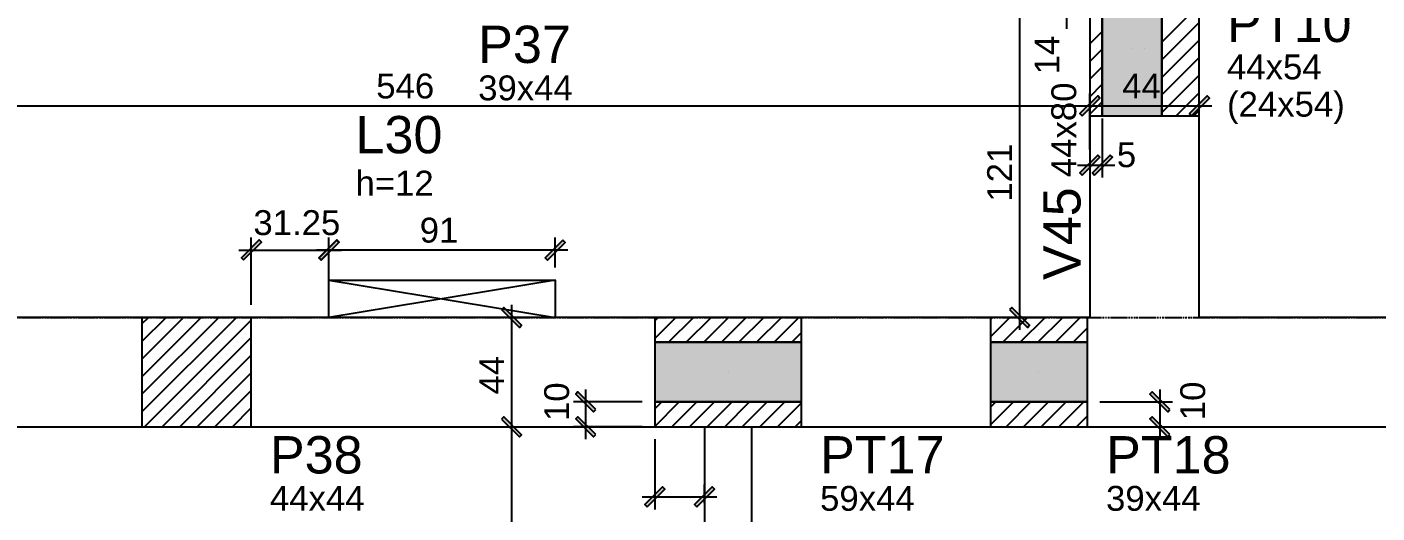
# Model space of a CAD drawing. Extents: x -1789 to 4156, y -3064 to 1391.
# Drawn here: x 127 to 669, y -910 to -715 of the extents above; entities that cross this region are included whole.
import ezdxf

# ---------------------------------------------------------------- set-up
doc = ezdxf.new("R2010")
doc.units = 0
doc.linetypes.add('ESTILO_TQS_0004', pattern=[1.09, 0.3, -0.15, 0.02, -0.15, 0.02, -0.15, 0.3])
for name, color, linetype in [('1', 1, 'CONTINUOUS'), ('2', 2, 'CONTINUOUS'), ('3', 3, 'CONTINUOUS'), ('37', 8, 'CONTINUOUS'), ('4', 4, 'CONTINUOUS'), ('5', 5, 'CONTINUOUS')]:
    doc.layers.add(name, color=color, linetype=linetype)
doc.styles.add('TQS_ARIAL', font='arial.ttf')

msp = doc.modelspace()

# ---------------------------------------------------------------- linework, layer by layer
at = {"layer": '1', "linetype": 'Continuous'}
for p, q in [((544.7837, -715.2197), (544.7837, -691.2197)), ((525.70765, -705.2197), (525.70765, -836.2196)), ((556.5036, -723.2197), (556.5036, -723.2197)), ((571.0036, -723.2197), (571.0036, -723.2197)), ((576.0036, -723.2197), (576.0036, -723.2197)), ((576.0036, -723.2197), (576.0036, -723.2197)), ((590.5036, -723.2197), (590.5036, -723.2197)), ((554.0036, -763.6758), (554.0036, -741.21675)), ((554.0036, -758.6758), (554.0036, -741.21675)), ((598.0036, -754.43885), (598.0036, -741.21675)), ((3.0036, -746.21675), (559.0036, -746.21675)), ((549.0036, -746.21675), (603.0036, -746.21675)), ((554.0036, -751.21675), (554.0036, -775.02025)), ((559.0036, -751.21675), (559.0036, -775.02025)), ((549.0036, -770.02025), (564.0036, -770.02025)), ((216.7534, -826.2196), (216.7534, -799.15965)), ((248.0036, -811.2197), (248.0036, -799.15965)), ((248.0041, -826.2196), (248.0041, -799.15965)), ((339.0036, -811.2197), (339.0036, -799.15965)), ((211.7534, -804.15965), (253.0041, -804.15965)), ((344.0036, -804.15965), (243.0036, -804.15965)), ((248.0036, -816.2197), (339.0036, -831.2197)), ((339.0036, -816.2197), (248.0036, -831.2197)), ((321.42245, -826.2196), (321.42245, -880.2197)), ((519.0036, -831.2196), (530.70765, -831.2196)), ((408.5036, -836.2197), (408.5036, -836.2197)), ((533.5036, -836.2197), (533.5036, -836.2197)), ((194.7534, -853.2197), (194.7534, -853.2197)), ((408.5036, -853.2197), (408.5036, -853.2197)), ((408.5036, -853.2197), (408.5036, -853.2197)), ((408.5036, -853.2197), (408.5036, -853.2197)), ((533.5036, -853.2197), (533.5036, -853.2197)), ((533.5036, -853.2197), (533.5036, -853.2197)), ((533.5036, -853.2197), (533.5036, -853.2197)), ((351.3058, -880.2197), (351.3058, -860.2197)), ((582.22015, -880.2197), (582.22015, -860.2197)), ((374.0036, -865.2197), (346.3058, -865.2197)), ((558.0036, -865.2197), (587.22015, -865.2197)), ((321.42245, -870.2197), (321.42245, -1496.2196)), ((408.5036, -870.2197), (408.5036, -870.2197)), ((533.5036, -870.2197), (533.5036, -870.2197)), ((374.0036, -875.2197), (346.3058, -875.2197)), ((558.0036, -875.2197), (587.22015, -875.2197)), ((379.0036, -880.2197), (379.0036, -908.40555)), ((399.0036, -905.914), (399.0036, -898.40555)), ((374.0036, -903.40555), (404.0036, -903.40555))]:
    msp.add_line(p, q, dxfattribs=at)
for points in [[(550.90945, -750.1948), (558.05475, -743.0495), (557.17085, -742.1656), (550.02555, -749.3109), (550.90945, -750.1948)], [(550.90945, -750.1948), (558.05475, -743.0495), (557.17085, -742.1656), (550.02555, -749.3109), (550.90945, -750.1948)], [(594.90945, -750.1948), (602.05475, -743.0495), (601.17085, -742.1656), (594.02555, -749.3109), (594.90945, -750.1948)], [(550.90945, -773.99825), (558.05475, -766.853), (557.17085, -765.9691), (550.02555, -773.1144), (550.90945, -773.99825)], [(555.90945, -773.99825), (563.05475, -766.853), (562.17085, -765.9691), (555.02555, -773.1144), (555.90945, -773.99825)], [(213.65925, -808.1377), (220.80455, -800.9924), (219.92065, -800.1085), (212.77535, -807.2538), (213.65925, -808.1377)], [(251.09775, -800.18165), (243.95245, -807.3269), (244.83635, -808.2108), (251.98165, -801.0655), (251.09775, -800.18165)], [(244.90995, -808.1377), (252.0552, -800.9924), (251.17135, -800.1085), (244.02605, -807.2538), (244.90995, -808.1377)], [(342.09775, -800.18165), (334.95245, -807.3269), (335.83635, -808.2108), (342.98165, -801.0655), (342.09775, -800.18165)], [(317.4444, -828.12545), (324.5897, -835.27075), (325.47355, -834.38685), (318.3283, -827.24155), (317.4444, -828.12545)], [(521.7296, -828.12545), (528.8749, -835.27075), (529.75875, -834.38685), (522.6135, -827.24155), (521.7296, -828.12545)], [(355.2838, -868.3138), (348.13855, -861.16855), (347.25465, -862.05245), (354.3999, -869.1977), (355.2838, -868.3138)], [(586.1982, -868.3138), (579.0529, -861.16855), (578.16905, -862.05245), (585.3143, -869.1977), (586.1982, -868.3138)], [(317.4444, -872.12555), (324.5897, -879.2708), (325.47355, -878.38695), (318.3283, -871.24165), (317.4444, -872.12555)], [(317.4444, -872.12555), (324.5897, -879.2708), (325.47355, -878.38695), (318.3283, -871.24165), (317.4444, -872.12555)], [(355.2838, -878.3138), (348.13855, -871.16855), (347.25465, -872.05245), (354.3999, -879.1977), (355.2838, -878.3138)], [(586.1982, -878.3138), (579.0529, -871.16855), (578.16905, -872.05245), (585.3143, -879.1977), (586.1982, -878.3138)], [(375.90945, -907.38355), (383.05475, -900.2383), (382.17085, -899.3544), (375.02555, -906.4997), (375.90945, -907.38355)], [(395.90945, -907.38355), (403.05475, -900.2383), (402.17085, -899.3544), (395.02555, -906.4997), (395.90945, -907.38355)]]:
    msp.add_lwpolyline(points, dxfattribs=at)
for points in [[(550.90945, -750.1948), (557.17085, -742.1656), (550.02555, -749.3109)], [(550.90945, -750.1948), (557.17085, -742.1656), (550.02555, -749.3109)], [(550.90945, -750.1948), (558.05475, -743.0495), (557.17085, -742.1656)], [(550.90945, -750.1948), (558.05475, -743.0495), (557.17085, -742.1656)], [(594.90945, -750.1948), (601.17085, -742.1656), (594.02555, -749.3109)], [(594.90945, -750.1948), (602.05475, -743.0495), (601.17085, -742.1656)], [(550.90945, -750.1948), (550.02555, -749.3109), (550.90945, -750.1948)], [(550.90945, -750.1948), (550.02555, -749.3109), (550.90945, -750.1948)], [(594.90945, -750.1948), (594.02555, -749.3109), (594.90945, -750.1948)], [(550.90945, -773.99825), (557.17085, -765.9691), (550.02555, -773.1144)], [(550.90945, -773.99825), (558.05475, -766.853), (557.17085, -765.9691)], [(555.90945, -773.99825), (562.17085, -765.9691), (555.02555, -773.1144)], [(555.90945, -773.99825), (563.05475, -766.853), (562.17085, -765.9691)], [(550.90945, -773.99825), (550.02555, -773.1144), (550.90945, -773.99825)], [(555.90945, -773.99825), (555.02555, -773.1144), (555.90945, -773.99825)], [(213.65925, -808.1377), (219.92065, -800.1085), (212.77535, -807.2538)], [(213.65925, -808.1377), (220.80455, -800.9924), (219.92065, -800.1085)], [(251.09775, -800.18165), (243.95245, -807.3269), (244.83635, -808.2108)], [(244.90995, -808.1377), (251.17135, -800.1085), (244.02605, -807.2538)], [(251.09775, -800.18165), (244.83635, -808.2108), (251.98165, -801.0655)], [(244.90995, -808.1377), (252.0552, -800.9924), (251.17135, -800.1085)], [(251.09775, -800.18165), (251.98165, -801.0655), (251.09775, -800.18165)], [(342.09775, -800.18165), (334.95245, -807.3269), (335.83635, -808.2108)], [(342.09775, -800.18165), (335.83635, -808.2108), (342.98165, -801.0655)], [(342.09775, -800.18165), (342.98165, -801.0655), (342.09775, -800.18165)], [(213.65925, -808.1377), (212.77535, -807.2538), (213.65925, -808.1377)], [(244.90995, -808.1377), (244.02605, -807.2538), (244.90995, -808.1377)], [(317.4444, -828.12545), (325.47355, -834.38685), (318.3283, -827.24155)], [(317.4444, -828.12545), (318.3283, -827.24155), (317.4444, -828.12545)], [(317.4444, -828.12545), (324.5897, -835.27075), (325.47355, -834.38685)], [(521.7296, -828.12545), (529.75875, -834.38685), (522.6135, -827.24155)], [(521.7296, -828.12545), (522.6135, -827.24155), (521.7296, -828.12545)], [(521.7296, -828.12545), (528.8749, -835.27075), (529.75875, -834.38685)], [(355.2838, -868.3138), (348.13855, -861.16855), (347.25465, -862.05245)], [(355.2838, -868.3138), (347.25465, -862.05245), (354.3999, -869.1977)], [(586.1982, -868.3138), (579.0529, -861.16855), (578.16905, -862.05245)], [(586.1982, -868.3138), (578.16905, -862.05245), (585.3143, -869.1977)], [(355.2838, -868.3138), (354.3999, -869.1977), (355.2838, -868.3138)], [(586.1982, -868.3138), (585.3143, -869.1977), (586.1982, -868.3138)], [(317.4444, -872.12555), (325.47355, -878.38695), (318.3283, -871.24165)], [(317.4444, -872.12555), (318.3283, -871.24165), (317.4444, -872.12555)], [(317.4444, -872.12555), (325.47355, -878.38695), (318.3283, -871.24165)], [(317.4444, -872.12555), (318.3283, -871.24165), (317.4444, -872.12555)], [(317.4444, -872.12555), (324.5897, -879.2708), (325.47355, -878.38695)], [(317.4444, -872.12555), (324.5897, -879.2708), (325.47355, -878.38695)], [(355.2838, -878.3138), (348.13855, -871.16855), (347.25465, -872.05245)], [(355.2838, -878.3138), (347.25465, -872.05245), (354.3999, -879.1977)], [(586.1982, -878.3138), (579.0529, -871.16855), (578.16905, -872.05245)], [(586.1982, -878.3138), (578.16905, -872.05245), (585.3143, -879.1977)], [(355.2838, -878.3138), (354.3999, -879.1977), (355.2838, -878.3138)], [(586.1982, -878.3138), (585.3143, -879.1977), (586.1982, -878.3138)], [(375.90945, -907.38355), (382.17085, -899.3544), (375.02555, -906.4997)], [(375.90945, -907.38355), (383.05475, -900.2383), (382.17085, -899.3544)], [(395.90945, -907.38355), (402.17085, -899.3544), (395.02555, -906.4997)], [(395.90945, -907.38355), (403.05475, -900.2383), (402.17085, -899.3544)], [(375.90945, -907.38355), (375.02555, -906.4997), (375.90945, -907.38355)], [(395.90945, -907.38355), (395.02555, -906.4997), (395.90945, -907.38355)]]:
    msp.add_solid(points, dxfattribs=at)
at = {"layer": '2', "linetype": 'Continuous'}
for p, q in [((583.0036, -720.59385), (598.0036, -705.59385)), ((554.0036, -721.3096), (559.0036, -716.3096)), ((583.0036, -727.66495), (598.0036, -712.66495)), ((583.0036, -734.736), (598.0036, -719.736)), ((554.0036, -728.38065), (559.0036, -723.38065)), ((583.0036, -741.80705), (598.0036, -726.80705)), ((554.0036, -735.45175), (559.0036, -730.45175)), ((554.0036, -742.5228), (559.0036, -737.5228)), ((583.0036, -748.87815), (598.0036, -733.87815)), ((588.73315, -750.2197), (598.0036, -740.9492)), ((554.0036, -749.59385), (559.0036, -744.59385)), ((554.0036, -746.21675), (554.0036, -746.21675)), ((559.0036, -746.21675), (559.0036, -746.21675)), ((595.8042, -750.2197), (598.0036, -748.0203)), ((598.0036, -759.43885), (598.0036, -759.43885)), ((554.0036, -763.6758), (554.0036, -763.6758)), ((554.0036, -768.6758), (554.0036, -768.6758)), ((248.0036, -816.2197), (248.0036, -816.2197)), ((339.0036, -816.2197), (339.0036, -816.2197)), ((172.7534, -869.21455), (210.7483, -831.2197)), ((172.7534, -862.1435), (203.6772, -831.2197)), ((172.7534, -855.07245), (196.60615, -831.2197)), ((172.7534, -848.00135), (189.5351, -831.2197)), ((172.7534, -840.9303), (182.464, -831.2197)), ((172.7534, -833.85925), (175.39295, -831.2197)), ((173.81935, -875.2197), (216.7534, -832.28565)), ((216.7534, -831.2196), (216.7534, -831.2196)), ((248.0041, -831.2196), (248.0041, -831.2196)), ((321.42245, -831.2196), (321.42245, -831.2196)), ((379.0036, -839.74105), (387.525, -831.2197)), ((379.0036, -832.67), (380.4539, -831.2197)), ((384.59605, -841.2197), (394.59605, -831.2197)), ((391.6671, -841.2197), (401.6671, -831.2197)), ((398.7382, -841.2197), (408.7382, -831.2197)), ((405.80925, -841.2197), (415.80925, -831.2197)), ((412.8803, -841.2197), (422.8803, -831.2197)), ((419.9514, -841.2197), (429.9514, -831.2197)), ((427.02245, -841.2197), (437.02245, -831.2197)), ((514.0036, -831.2196), (514.0036, -831.2196)), ((514.0036, -839.09135), (521.87525, -831.2197)), ((514.0036, -832.0203), (514.8042, -831.2197)), ((518.94635, -841.2197), (528.94635, -831.2197)), ((526.0174, -841.2197), (536.0174, -831.2197)), ((533.08845, -841.2197), (543.08845, -831.2197)), ((540.15955, -841.2197), (550.15955, -831.2197)), ((547.2306, -841.2197), (553.0036, -835.4467)), ((180.8904, -875.2197), (216.7534, -839.3567)), ((434.0935, -841.2197), (438.0036, -837.3096)), ((187.9615, -875.2197), (216.7534, -846.42775)), ((195.03255, -875.2197), (216.7534, -853.49885)), ((202.1036, -875.2197), (216.7534, -860.5699)), ((209.1747, -875.2197), (216.7534, -867.64095)), ((379.0036, -875.0964), (388.8803, -865.2197)), ((379.0036, -868.02535), (381.80925, -865.2197)), ((379.0036, -865.2197), (379.0036, -865.2197)), ((385.9514, -875.2197), (395.9514, -865.2197)), ((393.02245, -875.2197), (403.02245, -865.2197)), ((400.0935, -875.2197), (410.0935, -865.2197)), ((407.1646, -875.2197), (417.1646, -865.2197)), ((414.23565, -875.2197), (424.23565, -865.2197)), ((421.3067, -875.2197), (431.3067, -865.2197)), ((428.3778, -875.2197), (438.0036, -865.59385)), ((514.0036, -874.4467), (523.2306, -865.2197)), ((514.0036, -867.3756), (516.15955, -865.2197)), ((520.30165, -875.2197), (530.30165, -865.2197)), ((527.37275, -875.2197), (537.37275, -865.2197)), ((534.4438, -875.2197), (544.4438, -865.2197)), ((541.5149, -875.2197), (551.5149, -865.2197)), ((553.0036, -865.2197), (553.0036, -865.2197)), ((435.44885, -875.2197), (438.0036, -872.66495)), ((548.58595, -875.2197), (553.0036, -870.802)), ((216.24575, -875.2197), (216.7534, -874.71205)), ((321.42245, -875.2197), (321.42245, -875.2197)), ((321.42245, -875.2197), (321.42245, -875.2197)), ((379.0036, -875.2197), (379.0036, -875.2197)), ((379.0036, -875.2197), (379.0036, -875.2197)), ((553.0036, -875.2197), (553.0036, -875.2197))]:
    msp.add_line(p, q, dxfattribs=at)
at = {"layer": '2', "linetype": 'ESTILO_TQS_0004'}
msp.add_line((-1212.36285, -831.2196), (1301.79225, -831.2196), dxfattribs=at)
at = {"layer": '3', "linetype": 'Continuous'}
for points in [[(554.0036, -750.2197), (554.0036, -831.2197)], [(598.0036, -831.2197), (598.0036, -750.2197)], [(248.0036, -816.2197), (339.0036, -816.2197), (339.0036, -831.2197), (248.0036, -831.2197), (248.0036, -816.2197)], [(172.7534, -831.2197), (51.0036, -831.2197)], [(379.0036, -831.2197), (216.7534, -831.2197)], [(514.0036, -831.2197), (438.0036, -831.2197)], [(554.0036, -831.2197), (553.0036, -831.2197)], [(754.0036, -831.2197), (598.0036, -831.2197)], [(68.0036, -875.2197), (172.7534, -875.2197)], [(216.7534, -875.2197), (379.0036, -875.2197)], [(399.0036, -875.2197), (399.0036, -1066.2197)], [(418.0036, -1066.2197), (418.0036, -875.2197)], [(438.0036, -875.2197), (514.0036, -875.2197)], [(553.0036, -875.2197), (576.0036, -875.2197)], [(576.0036, -875.2197), (754.0036, -875.2197)]]:
    msp.add_lwpolyline(points, dxfattribs=at)
at = {"layer": '37', "linetype": 'Continuous'}
for points in [[(559.0036, -750.2197), (583.0036, -750.2197), (583.0036, -696.2197)], [(559.0036, -750.2197), (583.0036, -696.2197), (559.0036, -696.2197)], [(559.0036, -750.2197), (559.0036, -696.2197), (559.0036, -750.2197)], [(379.0036, -865.2197), (438.0036, -865.2197), (438.0036, -841.2197)], [(379.0036, -865.2197), (438.0036, -841.2197), (379.0036, -841.2197)], [(379.0036, -865.2197), (379.0036, -841.2197), (379.0036, -865.2197)], [(514.0036, -865.2197), (553.0036, -865.2197), (553.0036, -841.2197)], [(514.0036, -865.2197), (553.0036, -841.2197), (514.0036, -841.2197)], [(514.0036, -865.2197), (514.0036, -841.2197), (514.0036, -865.2197)]]:
    msp.add_solid(points, dxfattribs=at)
at = {"layer": '5', "linetype": 'Continuous'}
for points in [[(559.0036, -696.2197), (554.0036, -696.2197), (554.0036, -750.2197), (559.0036, -750.2197), (559.0036, -696.2197)], [(559.0036, -750.2197), (583.0036, -750.2197), (583.0036, -696.2197), (559.0036, -696.2197), (559.0036, -750.2197)], [(598.0036, -696.2197), (583.0036, -696.2197), (583.0036, -750.2197), (598.0036, -750.2197), (598.0036, -696.2197)], [(172.7534, -875.2197), (216.7534, -875.2197), (216.7534, -831.2197), (172.7534, -831.2197), (172.7534, -875.2197)], [(438.0036, -831.2197), (379.0036, -831.2197), (379.0036, -841.2197), (438.0036, -841.2197), (438.0036, -831.2197)], [(553.0036, -831.2197), (514.0036, -831.2197), (514.0036, -841.2197), (553.0036, -841.2197), (553.0036, -831.2197)], [(379.0036, -865.2197), (438.0036, -865.2197), (438.0036, -841.2197), (379.0036, -841.2197), (379.0036, -865.2197)], [(514.0036, -865.2197), (553.0036, -865.2197), (553.0036, -841.2197), (514.0036, -841.2197), (514.0036, -865.2197)], [(438.0036, -865.2197), (379.0036, -865.2197), (379.0036, -875.2197), (438.0036, -875.2197), (438.0036, -865.2197)], [(553.0036, -865.2197), (514.0036, -865.2197), (514.0036, -875.2197), (553.0036, -875.2197), (553.0036, -865.2197)]]:
    msp.add_lwpolyline(points, dxfattribs=at)

# ---------------------------------------------------------------- texts
at = {"layer": '2', "linetype": 'Continuous', "style": 'TQS_ARIAL'}
for s, p in [('14', (541.7837, -733.553)), ('44x80', (548.5084, -774.8649)), ('121', (522.70765, -784.71965)), ('44', (318.42245, -862.21965)), ('10', (600.36265, -872.57475)), ('10', (344.55365, -872.89645))]:
    msp.add_text(s, height=10, rotation=90, dxfattribs=at).set_placement(p)
for s, p in [('44x54', (609.15755, -735.53915)), ('546', (267.0036, -743.21675)), ('39x44', (308.0036, -743.9697)), ('44', (567.0036, -743.21675)), ('(24x54)', (609.15755, -750.53915)), ('5', (564.85235, -770.8387)), ('h=12', (258.6648, -782.2641)), ('31.25', (217.6051, -798.1364)), ('91', (284.5036, -801.15965)), ('44x44', (224.2534, -908.9697)), ('59x44', (445.5036, -908.9697)), ('39x44', (560.5036, -908.9697))]:
    msp.add_text(s, height=10, dxfattribs=at).set_placement(p)
at = {"layer": '4', "linetype": 'Continuous', "style": 'TQS_ARIAL'}
for s, p in [('PT10', (609.15755, -720.53915)), ('P37', (308.0036, -728.9697)), ('L30', (258.6648, -765.2641)), ('P38', (224.2534, -893.9697)), ('PT17', (445.5036, -893.9697)), ('PT18', (560.5036, -893.9697))]:
    msp.add_text(s, height=15, dxfattribs=at).set_placement(p)
msp.add_text('V45', height=15, rotation=90, dxfattribs=at).set_placement((550.2536, -816.2197))

doc.saveas('drawing.dxf')
